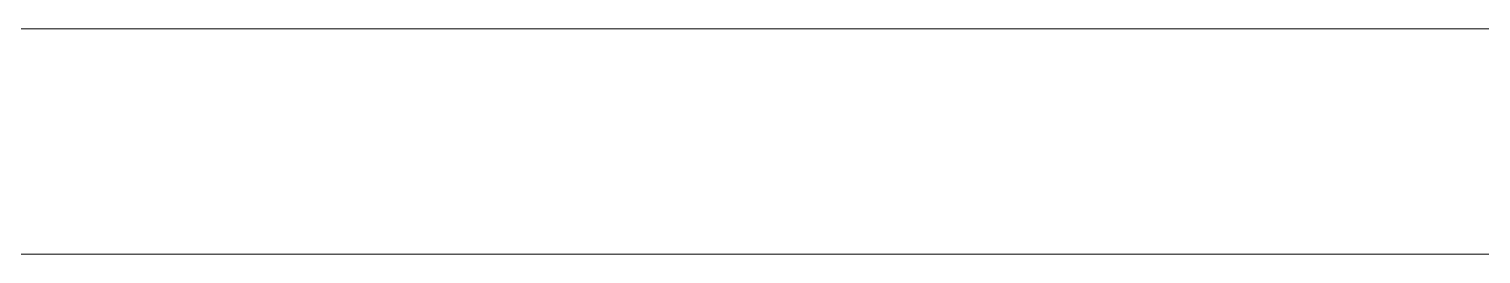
# Model space of a CAD drawing. Header units: millimetres. Extents: x -21807 to 29780, y -1565 to 60640.
# Drawn here: x -18946.4 to -18914.21, y 45036.94 to 45041.94 of the extents above; entities that cross this region are included whole.
import ezdxf

# ---------------------------------------------------------------- set-up
doc = ezdxf.new("R2010")
doc.units = ezdxf.units.MM
doc.layers.add('A-DETL-THIN', color=7, linetype='Continuous', lineweight=9)
doc.layers.add('A-GLAZ', color=7, linetype='Continuous', lineweight=9, true_color=0x00007f)

# ---------------------------------------------------------------- blocks, each defined once
blk = doc.blocks.new('AK_OViewTuongPanel - 1000x1200-V15-MẶT BẰNG PHÂN VÙNG NHIỆT ĐỘ _ ĐỘ ẨM')
at = {"layer": 'A-GLAZ', "color": 9, "lineweight": 13, "true_color": 0xaaaad4}
blk.add_line((500, 5), (-500, 5), dxfattribs=at)
at = {"layer": 'A-GLAZ', "color": 254, "lineweight": 13, "true_color": 0xcccce5}
blk.add_line((-500, 5), (500, 5), dxfattribs=at)
blk = doc.blocks.new('AK-SGS-M3-A_rvt-1-MẶT BẰNG PHÂN VÙNG NHIỆT ĐỘ _ ĐỘ ẨM')
at = {"layer": 'A-GLAZ', "color": 9, "lineweight": 13, "true_color": 0xaaaad4, "rotation": 180}
blk.add_blockref('AK_OViewTuongPanel - 1000x1200-V15-MẶT BẰNG PHÂN VÙNG NHIỆT ĐỘ _ ĐỘ ẨM', (-18463.589, 45041.937), dxfattribs=at)

msp = doc.modelspace()

# ---------------------------------------------------------------- linework, layer by layer
at = {"layer": 'A-DETL-THIN'}
msp.add_line((-20048.589, 45041.937), (-12933.589, 45041.937), dxfattribs=at)

# ---------------------------------------------------------------- block references
at = {"lineweight": 5}
msp.add_blockref('AK-SGS-M3-A_rvt-1-MẶT BẰNG PHÂN VÙNG NHIỆT ĐỘ _ ĐỘ ẨM', (0, 0), dxfattribs=at)

doc.saveas('drawing.dxf')
